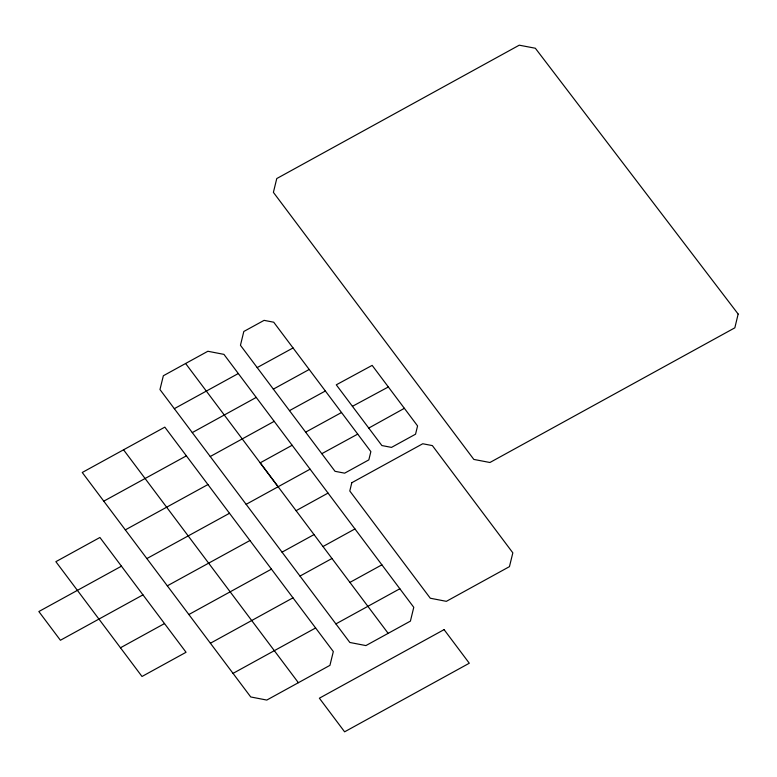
<?xml version="1.0" encoding="UTF-8"?>
<svg xmlns="http://www.w3.org/2000/svg" width="777" height="777" viewBox="0 0 777 777"><rect width="100%" height="100%" fill="white"/><g stroke="black" fill="none" stroke-linecap="round" stroke-linejoin="round"><path stroke-width="1.17" d="M368.754 428.078L404.37 408.323L417.57 425.922L415.549 434.188L391.501 447.397L381.876 445.542L336.286 384.819L372.154 365.375L404.37 408.323M185.616 363.49L163.355 375.747L159.965 389.549L349.844 642.472L365.909 645.58L410.411 621.124L413.772 607.313L223.931 354.37L207.867 351.262L185.616 363.49L388.16 633.352M192.278 432.595L256.245 397.416M186.402 455.837L103.778 501.165L82.255 472.484L164.821 427.136L333.323 651.553L329.934 665.355L266.793 700.067L250.728 696.959L103.778 501.165M210.237 456.517L274.213 421.338M292.142 445.26L260.188 462.839L278.117 486.752M296.086 510.683L328.03 493.094M322.989 546.532L354.934 528.952M292.987 597.834L210.392 643.239M233.032 673.377L315.617 627.971M238.306 373.533L174.32 408.673M273.31 389.151L309.207 369.473L370.862 451.612L368.842 459.877L344.648 473.164L335.023 471.309L240.452 345.289L243.813 331.478L264.093 320.357L273.718 322.212L309.207 369.473M207.945 484.547L125.311 529.885M121.465 566.171L38.85 611.538L60.412 640.258L142.968 594.871L186.053 652.272L142.006 676.476L55.866 561.674L99.912 537.48L142.968 594.871M229.506 513.276L146.863 558.566M246.144 504.331L310.101 469.182M167.308 585.839L249.941 540.51M282.032 552.165L314.015 534.595M120.454 647.785L164.51 623.562M188.86 614.529L271.435 569.143M300.009 576.068L331.983 558.488M349.922 582.4L381.895 564.83M335.897 623.902L399.854 588.752M257.168 367.589L293.055 347.941M289.481 410.635L325.378 390.986M305.652 432.148L341.53 412.519M321.804 453.681L357.721 434.11M352.418 406.322L388.345 386.965M123.553 449.815L298.378 682.711M738.15 314.034L734.838 327.826L489.918 462.5L473.834 459.421L273.397 192.366L276.758 178.555L519.25 45.183L535.343 48.242L738.15 314.034M351.806 482.721L349.786 490.986L430.293 598.232L446.357 601.34L509.45 566.637L512.839 552.845L432.371 445.6L422.746 443.754L351.806 482.721M444.085 629.623L319.376 698.202L344.609 731.817L469.289 663.228L444.085 629.623"/></g></svg>
